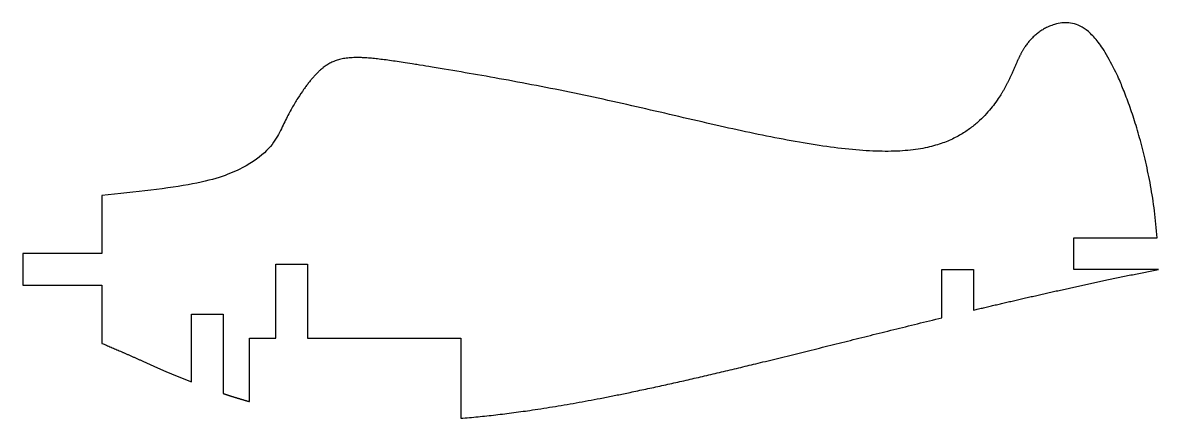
# Model space of a CAD drawing. Header units: millimetres. Extents: x -41 to 66, y 0 to 37.
import ezdxf

# ---------------------------------------------------------------- set-up
doc = ezdxf.new("R2010")
doc.units = ezdxf.units.MM

msp = doc.modelspace()

# ---------------------------------------------------------------- linework, layer by layer
for points in [[(-33.97, 21.1), (-33.97, 15.6), (-41.47, 15.6), (-41.47, 12.6), (-33.97, 12.6), (-33.97, 7.1)], [(66.03, 14.1), (58.03, 14.1), (58.03, 17.1), (65.92, 17.1)], [(-20, 1.58), (-20, 7.6), (-17.5, 7.6), (-17.5, 14.6), (-14.5, 14.6), (-14.5, 7.6), (0, 7.6), (0, 0)], [(45.53, 9.52), (45.53, 14.1), (48.53, 14.1), (48.53, 10.25)], [(-25.5, 3.44), (-25.5, 9.87), (-22.5, 9.87), (-22.5, 2.35)]]:
    msp.add_lwpolyline(points)
msp.add_open_spline([(65.92, 17.1), (65.42, 24.04), (61.47, 36.1), (57.89, 38.56), (53.72, 36.43), (52.54, 33.53), (51.5, 30.97), (48.98, 27.46), (43.04, 24.09), (27.65, 26.67), (11.48, 31.03), (-6.13, 33.78), (-12.18, 34.96), (-14.7, 31.45), (-17.08, 28.14), (-18.9, 22.14), (-33.97, 21.1)], degree=4, knots=[-13.904599, -13.904599, -13.904599, -13.904599, -13.904599, -13, -12, -11, -10, -9, -8, -7, -6, -5, -4, -3, -2, -1, -1, -1, -1, -1])
for points in [[(48.53, 10.25), (52.62, 11.22), (56.9, 12.21), (61.37, 13.18), (66.03, 14.1)], [(0, 0), (8.65, 0.7), (18.88, 2.69), (31.04, 6), (45.53, 9.52)], [(-33.97, 7.1), (-32.06, 6.32), (-30.03, 5.36), (-27.85, 4.37), (-25.5, 3.44)], [(-22.5, 2.35), (-21.89, 2.14), (-21.27, 1.95), (-20.64, 1.76), (-20, 1.58)]]:
    msp.add_open_spline(points, degree=4)

doc.saveas('drawing.dxf')
